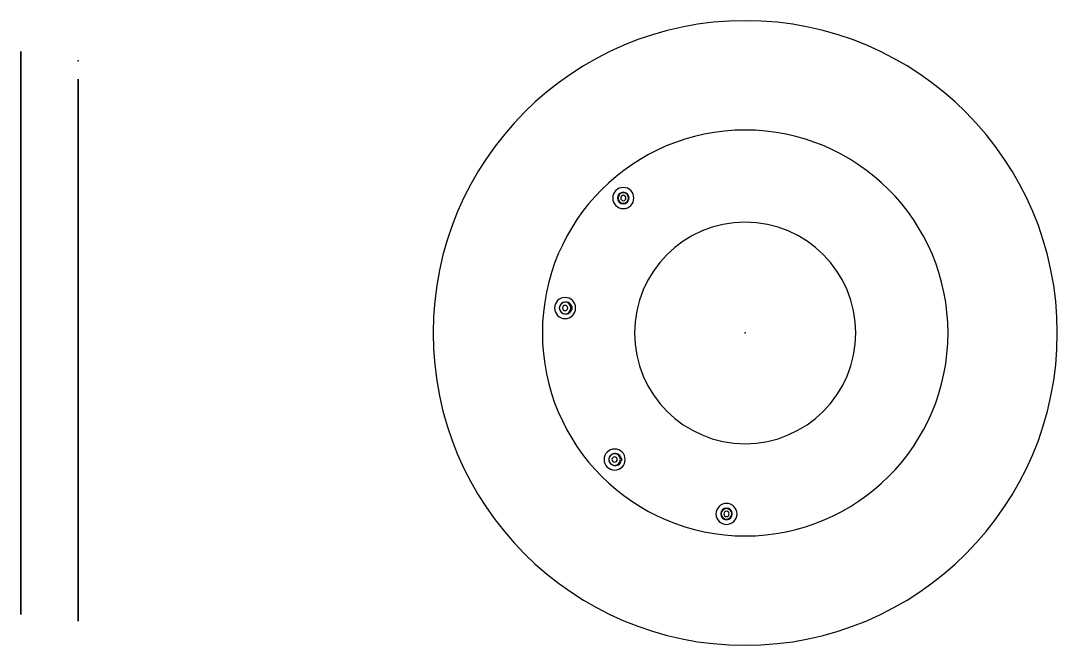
# Model space of a CAD drawing. Header units: millimetres. Extents: x -938 to 450, y -255 to 1556.
# Drawn here: x -938.5 to -741.7, y -110.9 to 7.6 of the extents above; entities that cross this region are included whole.
import ezdxf

# ---------------------------------------------------------------- set-up
doc = ezdxf.new("R2010")
doc.units = ezdxf.units.MM
doc.header["$MEASUREMENT"] = 0
for name, color, linetype in [('Treexalerator v20_Sketch59', 7, 'Continuous'), ('Treexalerator v20_Sketch60', 7, 'Continuous'), ('Treexalerator v20_Sketch61', 7, 'Continuous'), ('Treexalerator v20_Sketch62', 7, 'Continuous')]:
    doc.layers.add(name, color=color, linetype=linetype)

msp = doc.modelspace()

# ---------------------------------------------------------------- linework, layer by layer
at = {"layer": 'Treexalerator v20_Sketch59'}
for p, q in [((-938.46, -3.37, 303.71), (-938.46, -101.95, 303.71)), ((-938.46, -3.37, 303.71), (-938.46, -3.37, 303.71)), ((-938.46, -101.95, 303.71), (-938.46, -3.37, 303.71)), ((-938.46, -16.63, 347.42), (-938.46, -16.63, 266.8)), ((-938.46, -86.63, 347.42), (-938.46, -16.63, 347.42)), ((-938.46, -16.63, 186.14), (-938.46, -16.63, 105.52)), ((-938.46, -16.63, 105.52), (-938.46, -86.63, 105.52)), ((-938.46, -86.63, 266.8), (-938.46, -86.63, 347.42)), ((-938.46, -86.63, 105.52), (-938.46, -86.63, 186.14)), ((-938.46, -101.95, 303.71), (-938.46, -101.95, 303.71))]:
    msp.add_line(p, q, dxfattribs=at)
at = {"layer": 'Treexalerator v20_Sketch59', "extrusion": (-1, 2e-16, -6.5e-15)}
for centre, radius in [((26.63, 226.47, 938.46), 2), ((51.63, 226.47, 938.46), 15), ((51.63, 251.47, 938.46), 2), ((51.63, 201.47, 938.46), 2), ((76.63, 226.47, 938.46), 2)]:
    msp.add_circle(centre, radius, dxfattribs=at)
for start, end in [(130.9523, 229.0477), (310.9523, 49.0477)]:
    msp.add_arc((51.63, 226.47, 938.46), 53.4, start, end, dxfattribs=at)
at = {"layer": 'Treexalerator v20_Sketch59'}
msp.add_point((-938.46, 0, 0), dxfattribs=at)
at = {"layer": 'Treexalerator v20_Sketch60', "extrusion": (6.5e-15, -3e-16, -1)}
for centre, radius in [((800.96, -51.63, -332.42), 59.24), ((800.96, -51.63, -332.42), 38.5), ((824.09, -26.03, -332.42), 1), ((800.96, -51.63, -332.42), 21), ((804.51, -85.95, -332.42), 1)]:
    msp.add_circle(centre, radius, dxfattribs=at)
for centre, radius, start, end in [((835.14, -46.89, -332.42), 1.04, 311.5692, 48.4308), ((835.14, -46.89, -332.42), 1.29, 164.9401, 195.0599), ((825.74, -75.64, -332.42), 1.04, 311.5692, 48.4308), ((825.74, -75.64, -332.42), 1.29, 164.9401, 195.0599)]:
    msp.add_arc(centre, radius, start, end, dxfattribs=at)
at = {"layer": 'Treexalerator v20_Sketch60'}
for points, knots in [([(-833.89, -46.56, 332.42), (-833.95, -46.4, 332.42), (-834.03, -46.26, 332.42), (-834.25, -46.02, 332.42), (-834.38, -45.93, 332.42), (-834.66, -45.8, 332.42), (-834.81, -45.76, 332.42), (-835.11, -45.75, 332.42), (-835.25, -45.77, 332.42), (-835.47, -45.85, 332.42), (-835.55, -45.89, 332.42), (-835.7, -45.99, 332.42), (-835.77, -46.05, 332.42), (-835.82, -46.11, 332.42)], [0, 0, 0, 0, 0.0492663, 0.0492663, 0.0966946, 0.0966946, 0.142284, 0.142284, 0.1860341, 0.1860341, 0.2129773, 0.2129773, 0.2391788, 0.2391788, 0.2391788, 0.2391788]), ([(-835.82, -47.67, 332.42), (-835.73, -47.77, 332.42), (-835.62, -47.85, 332.42), (-835.37, -47.98, 332.42), (-835.23, -48.01, 332.42), (-834.94, -48.03, 332.42), (-834.79, -48.01, 332.42), (-834.5, -47.92, 332.42), (-834.36, -47.84, 332.42), (-834.17, -47.67, 332.42), (-834.1, -47.59, 332.42), (-833.98, -47.42, 332.42), (-833.93, -47.33, 332.42), (-833.89, -47.23, 332.42)], [0, 0, 0, 0, 0.0411532, 0.0411532, 0.0841397, 0.0841397, 0.1289589, 0.1289589, 0.17561, 0.17561, 0.2064701, 0.2064701, 0.2380774, 0.2380774, 0.2380774, 0.2380774]), ([(-824.49, -75.31, 332.42), (-824.55, -75.15, 332.42), (-824.64, -75.01, 332.42), (-824.85, -74.78, 332.42), (-824.98, -74.68, 332.42), (-825.26, -74.55, 332.42), (-825.41, -74.51, 332.42), (-825.71, -74.5, 332.42), (-825.85, -74.52, 332.42), (-826.08, -74.6, 332.42), (-826.16, -74.64, 332.42), (-826.3, -74.74, 332.42), (-826.37, -74.8, 332.42), (-826.43, -74.87, 332.42)], [0, 0, 0, 0, 0.0492663, 0.0492663, 0.0966946, 0.0966946, 0.142284, 0.142284, 0.1860341, 0.1860341, 0.2129773, 0.2129773, 0.2391788, 0.2391788, 0.2391788, 0.2391788]), ([(-826.43, -76.42, 332.42), (-826.33, -76.52, 332.42), (-826.22, -76.6, 332.42), (-825.97, -76.73, 332.42), (-825.83, -76.76, 332.42), (-825.54, -76.78, 332.42), (-825.39, -76.76, 332.42), (-825.1, -76.67, 332.42), (-824.96, -76.59, 332.42), (-824.77, -76.42, 332.42), (-824.7, -76.34, 332.42), (-824.58, -76.17, 332.42), (-824.53, -76.08, 332.42), (-824.49, -75.98, 332.42)], [0, 0, 0, 0, 0.0411532, 0.0411532, 0.0841397, 0.0841397, 0.1289589, 0.1289589, 0.17561, 0.17561, 0.2064701, 0.2064701, 0.2380774, 0.2380774, 0.2380774, 0.2380774])]:
    msp.add_open_spline(points, degree=3, knots=knots, dxfattribs=at)
at = {"layer": 'Treexalerator v20_Sketch61', "extrusion": (6.5e-15, -3e-16, -1)}
for centre, radius in [((800.96, -51.63, -332.42), 38.5), ((824.09, -26.03, -332.42), 2), ((824.09, -26.03, -332.42), 1.1), ((824.09, -26.03, -332.42), 1), ((824.09, -26.03, -332.42), 0.5), ((800.96, -51.63, -332.42), 21), ((835.14, -46.89, -332.42), 2), ((835.14, -46.89, -332.42), 1.1), ((835.14, -46.89, -332.42), 0.5), ((825.74, -75.64, -332.42), 2), ((825.74, -75.64, -332.42), 1.1), ((825.74, -75.64, -332.42), 0.5), ((804.51, -85.95, -332.42), 2), ((804.51, -85.95, -332.42), 1.1), ((804.51, -85.95, -332.42), 1), ((804.51, -85.95, -332.42), 0.5)]:
    msp.add_circle(centre, radius, dxfattribs=at)
for centre, radius, start, end in [((835.14, -46.89, -332.42), 1.04, 311.5692, 48.4308), ((835.14, -46.89, -332.42), 1.29, 164.9401, 195.0599), ((825.74, -75.64, -332.42), 1.04, 311.5692, 48.4308), ((825.74, -75.64, -332.42), 1.29, 164.9401, 195.0599)]:
    msp.add_arc(centre, radius, start, end, dxfattribs=at)
at = {"layer": 'Treexalerator v20_Sketch61'}
for points, knots in [([(-833.89, -46.56, 332.42), (-833.95, -46.4, 332.42), (-834.03, -46.26, 332.42), (-834.25, -46.02, 332.42), (-834.38, -45.93, 332.42), (-834.66, -45.8, 332.42), (-834.81, -45.76, 332.42), (-835.11, -45.75, 332.42), (-835.25, -45.77, 332.42), (-835.47, -45.85, 332.42), (-835.55, -45.89, 332.42), (-835.7, -45.99, 332.42), (-835.77, -46.05, 332.42), (-835.82, -46.11, 332.42)], [0, 0, 0, 0, 0.0492663, 0.0492663, 0.0966946, 0.0966946, 0.142284, 0.142284, 0.1860341, 0.1860341, 0.2129773, 0.2129773, 0.2391788, 0.2391788, 0.2391788, 0.2391788]), ([(-835.82, -47.67, 332.42), (-835.73, -47.77, 332.42), (-835.62, -47.85, 332.42), (-835.37, -47.98, 332.42), (-835.23, -48.01, 332.42), (-834.94, -48.03, 332.42), (-834.79, -48.01, 332.42), (-834.5, -47.92, 332.42), (-834.36, -47.84, 332.42), (-834.17, -47.67, 332.42), (-834.1, -47.59, 332.42), (-833.98, -47.42, 332.42), (-833.93, -47.33, 332.42), (-833.89, -47.23, 332.42)], [0, 0, 0, 0, 0.0411532, 0.0411532, 0.0841397, 0.0841397, 0.1289589, 0.1289589, 0.17561, 0.17561, 0.2064701, 0.2064701, 0.2380774, 0.2380774, 0.2380774, 0.2380774]), ([(-824.49, -75.31, 332.42), (-824.55, -75.15, 332.42), (-824.64, -75.01, 332.42), (-824.85, -74.78, 332.42), (-824.98, -74.68, 332.42), (-825.26, -74.55, 332.42), (-825.41, -74.51, 332.42), (-825.71, -74.5, 332.42), (-825.85, -74.52, 332.42), (-826.08, -74.6, 332.42), (-826.16, -74.64, 332.42), (-826.3, -74.74, 332.42), (-826.37, -74.8, 332.42), (-826.43, -74.87, 332.42)], [0, 0, 0, 0, 0.0492663, 0.0492663, 0.0966946, 0.0966946, 0.142284, 0.142284, 0.1860341, 0.1860341, 0.2129773, 0.2129773, 0.2391788, 0.2391788, 0.2391788, 0.2391788]), ([(-826.43, -76.42, 332.42), (-826.33, -76.52, 332.42), (-826.22, -76.6, 332.42), (-825.97, -76.73, 332.42), (-825.83, -76.76, 332.42), (-825.54, -76.78, 332.42), (-825.39, -76.76, 332.42), (-825.1, -76.67, 332.42), (-824.96, -76.59, 332.42), (-824.77, -76.42, 332.42), (-824.7, -76.34, 332.42), (-824.58, -76.17, 332.42), (-824.53, -76.08, 332.42), (-824.49, -75.98, 332.42)], [0, 0, 0, 0, 0.0411532, 0.0411532, 0.0841397, 0.0841397, 0.1289589, 0.1289589, 0.17561, 0.17561, 0.2064701, 0.2064701, 0.2380774, 0.2380774, 0.2380774, 0.2380774])]:
    msp.add_open_spline(points, degree=3, knots=knots, dxfattribs=at)
msp.add_point((-800.96, -51.63, 332.42), dxfattribs=at)
at = {"layer": 'Treexalerator v20_Sketch62'}
for p, q in [((-927.59, -3.45, 307.95), (-927.59, -3.45, 307.95)), ((-927.59, -106.28, 307.95), (-927.59, -3.45, 307.95)), ((-927.59, -3.45, 307.95), (-927.59, -106.28, 307.95)), ((-927.59, -16.63, 95.16), (-927.59, -86.63, 95.16)), ((-927.59, -16.63, 360.16), (-927.59, -16.63, 95.16)), ((-927.59, -86.63, 360.16), (-927.59, -16.63, 360.16)), ((-927.59, -86.63, 95.16), (-927.59, -86.63, 360.16)), ((-927.59, -106.28, 307.95), (-927.59, -106.28, 307.95))]:
    msp.add_line(p, q, dxfattribs=at)
at = {"layer": 'Treexalerator v20_Sketch62', "extrusion": (-1, -1.6e-15, 4.35e-14)}
msp.add_circle((51.63, 227.66, 927.59), 8.5, dxfattribs=at)
at = {"layer": 'Treexalerator v20_Sketch62'}
msp.add_point((-927.59, 0, 0), dxfattribs=at)

doc.saveas('drawing.dxf')
